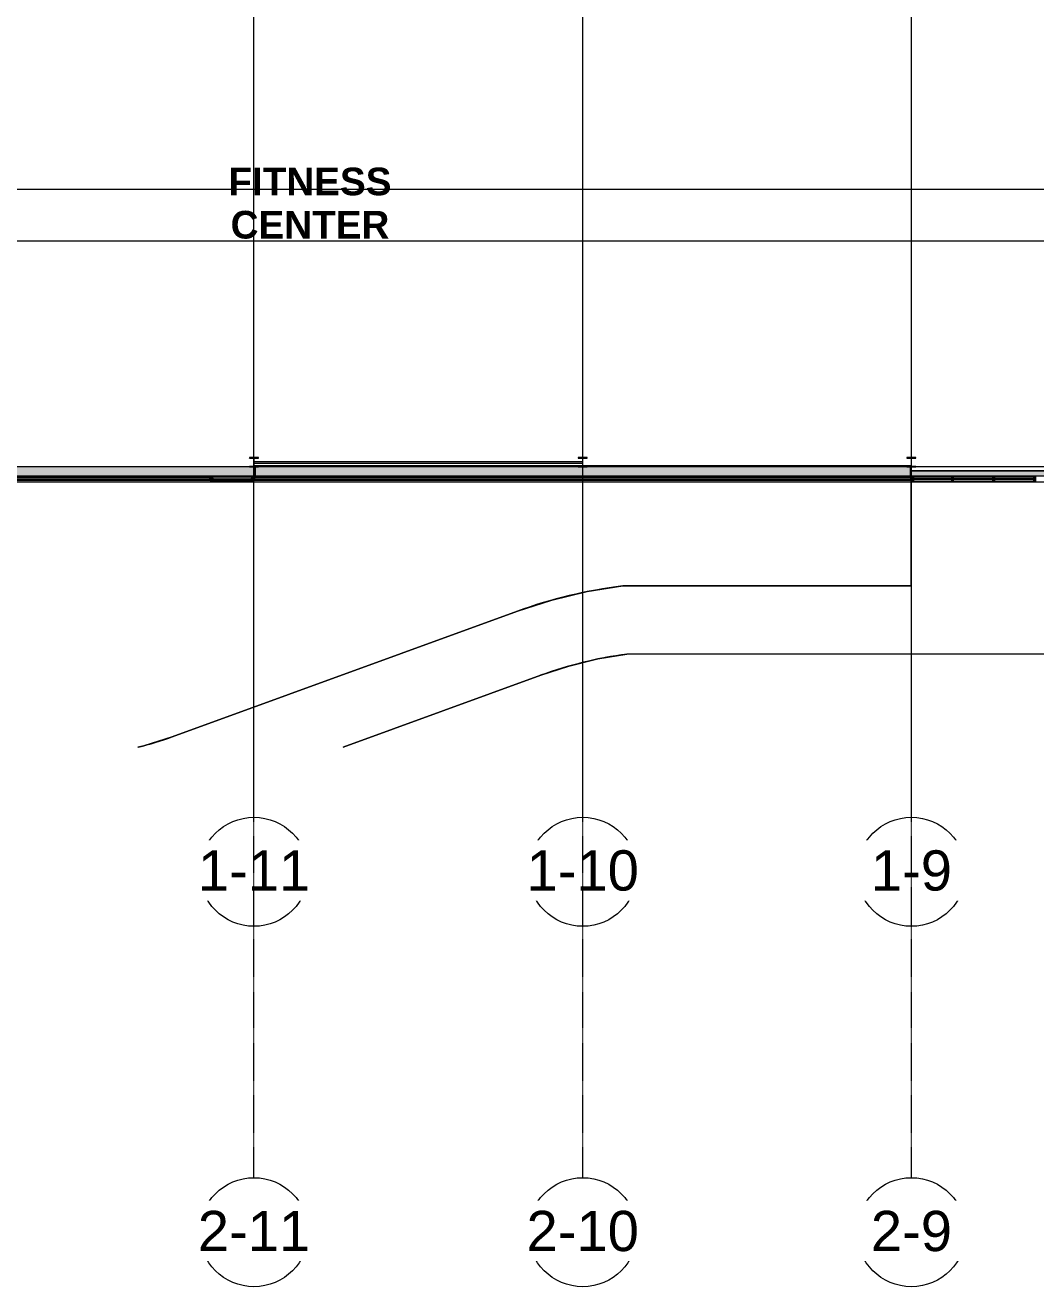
# Model space of a CAD drawing. Header units: inches. Extents: x 25369 to 33161, y -23509 to -20274.
# Drawn here: x 29103 to 29993, y -23509 to -22398 of the extents above; entities that cross this region are included whole.
import ezdxf

# ---------------------------------------------------------------- set-up
doc = ezdxf.new("R2010")
doc.units = ezdxf.units.IN
doc.header["$MEASUREMENT"] = 0
doc.linetypes.add('Dash 1_16_', pattern=[0.125, 0.0625, -0.0625])
doc.linetypes.add('Grid Line 1_2_', pattern=[0.875, 0.5, -0.125, 0.125, -0.125])
for name, color, linetype, lineweight in [('A-DETL', 90, 'Continuous', 9), ('A-FLOR', 192, 'Continuous', 9), ('A-GLAZ-CURT', 52, 'Continuous', 9), ('A-GLAZ-CWMG', 51, 'Continuous', 9), ('A-WALL', 113, 'Continuous', 9), ('A-WALL-PATT', 111, 'Continuous', 25), ('C-TOPO', 7, 'Continuous', 9), ('Conc', 7, 'Continuous', 13), ('EOP-PR', 4, 'Continuous', 13), ('G-ANNO-SYMB', 111, 'Continuous', 9), ('L-SITE-WALL', 31, 'Continuous', 9), ('M-AREA-IDEN', 171, 'Continuous', 9), ('S-BEAM', 12, 'Continuous', 9), ('S-COLS', 52, 'Continuous', 9), ('S-GRID', 1, 'Continuous', 9), ('S-GRID-IDEN', 1, 'Continuous', 9)]:
    doc.layers.add(name, color=color, linetype=linetype, lineweight=lineweight)
doc.styles.add('Arial', font='arial.ttf', dxfattribs={"height": 35.407186})
doc.styles.add('Arial_B', font='arialbd.ttf', dxfattribs={"height": 24.354149})

# ---------------------------------------------------------------- blocks, each defined once
blk = doc.blocks.new('Struct_Xcel_Sports Complex_rvt-2-Overall Floor Plan')
at = {"layer": 'L-SITE-WALL', "lineweight": 5}
h = blk.add_hatch(color=254, dxfattribs=at)
h.paths.add_polyline_path([(25978, -22798.8), (25981, -22798.8), (25981, -22795.4), (26018.1, -22795.4), (26018.1, -22798.8), (26088.5, -22798.8), (26088.5, -22795.4), (26123.3, -22795.4), (26123.3, -22790.8), (25980.8, -22790.8), (25980.8, -22798.6), (25836.3, -22798.6), (25836.3, -22795.3), (25797.6, -22795.3), (25797.6, -22798.6), (25672.9, -22798.6), (25672.8, -22798.5), (25336.8, -22798.4), (25336.8, -22796.9), (25501.1, -22796.9), (25501.1, -22796.6), (25336.7, -22796.6), (25336.7, -22798.6), (25244.4, -22798.6), (25244.4, -22798.8), (25797.8, -22798.8), (25797.8, -22795.4), (25836, -22795.4), (25836, -22798.8), (25976.4, -22798.8)], flags=0)
h.paths.add_polyline_path([(25170.8, -22798.8), (25243.4, -22798.8), (25243.4, -22798.6), (25112.5, -22798.6), (25112.5, -22795.3), (25074.1, -22795.3), (25074.1, -22795.4), (25112.3, -22795.4), (25112.3, -22798.8), (25170.4, -22798.8)], flags=0)
h.paths.add_polyline_path([(25074.1, -22798.8), (25074.1, -22798.6), (24244, -22798.6), (24244, -22790.8), (24137.7, -22790.8), (24137.7, -22795.4), (24172.5, -22795.4), (24172.5, -22798.8), (24207.7, -22798.8), (24207.7, -22795.4), (24243.8, -22795.4), (24243.8, -22798.8), (25073.3, -22798.8)], flags=0)
h.paths.add_polyline_path([(23907.5, -22798.8), (23954.5, -22798.8), (23954.5, -22795.4), (24133, -22795.4), (24133, -22790.8), (23954.3, -22790.8), (23954.3, -22798.6), (23375.5, -22798.6), (23375.5, -22795.3), (22949.8, -22795.3), (22949.8, -22790.8), (22949.3, -22790.8), (22949.2, -22794.7), (22949, -22795.1), (22948.6, -22795.3), (22941.9, -22795.3), (22941.5, -22795.1), (22941.3, -22794.6), (22941.3, -22790.8), (22810.7, -22790.8), (22810.7, -22798.6), (22652.4, -22798.6), (22652.4, -22798.8), (22811.4, -22798.8), (22811.4, -22795.4), (22832.6, -22795.4), (22832.6, -22798.8), (22867.8, -22798.8), (22867.8, -22795.4), (22941, -22795.4), (22941, -22798.8), (23337.1, -22798.8), (23337.1, -22795.4), (23375.3, -22795.4), (23375.3, -22798.8), (23837.3, -22798.8)], flags=0)
h.paths.add_polyline_path([(22651.4, -22798.8), (22651.4, -22798.6), (22458.8, -22798.6), (22458.8, -22795.3), (22420.1, -22795.3), (22420.1, -22798.6), (22314, -22798.6), (22314, -22790.8), (22171.5, -22790.8), (22171.5, -22795.4), (22313.8, -22795.4), (22313.8, -22798.8), (22420.3, -22798.8), (22420.3, -22795.4), (22458.5, -22795.4), (22458.5, -22798.8), (22644.1, -22798.8)], flags=0)
h.paths.add_polyline_path([(22059, -22798.8), (22059.6, -22798.8), (22059.6, -22795.4), (22059, -22795.4), (22059, -22798.8)], flags=0)
h.paths.add_polyline_path([(22941.3, -22798.5), (22941.3, -22796.9), (23336.8, -22796.9), (23336.8, -22798.5), (22960, -22798.5)], flags=0)
h.paths.add_polyline_path([(25505.6, -22796.9), (25517.9, -22796.9), (25517.9, -22795.3), (25505.6, -22795.3)], flags=0)
h.paths.add_polyline_path([(22061.6, -22795.4), (22166.8, -22795.4), (22166.8, -22790.8), (22061.5, -22790.8), (22061.5, -22795.4)], flags=0)
h.paths.add_polyline_path([(26199, -22795.4), (26281.5, -22795.4), (26281.5, -22790.8), (26128, -22790.8), (26128, -22795.4), (26198, -22795.4)], flags=0)
h.paths.add_polyline_path([(22942, -22795), (22948.6, -22795), (22948.8, -22794.9), (22948.9, -22794.6), (22948.9, -22790.8), (22941.6, -22790.8), (22941.6, -22794.7), (22941.7, -22794.9)], flags=0)
h = blk.add_hatch(color=254, dxfattribs=at)
h.paths.add_polyline_path([(25662.1, -22798.5), (25672.8, -22798.5), (25672.8, -22796.9), (25336.8, -22796.9), (25336.8, -22798.5), (25644.6, -22798.5)], flags=0)
h.paths.add_polyline_path([(22960, -22798.5), (23336.8, -22798.5), (23336.8, -22796.9), (22941.3, -22796.9), (22941.3, -22798.5)], flags=0)
at = {"layer": 'A-DETL', "linetype": 'Dash 1_16_'}
for p, q in [((24133, -22795.3), (23954.3, -22795.3)), ((24133, -22787.3), (23958.4, -22787.3))]:
    blk.add_line(p, q, dxfattribs=at)
at = {"layer": 'A-FLOR', "color": 7}
blk.add_line((24133, -22790.8), (23954.3, -22790.8), dxfattribs=at)
at = {"layer": 'L-SITE-WALL', "color": 7}
for p, q in [((23954.3, -22790.8), (24133, -22790.8)), ((23337.1, -22798.8), (22941, -22798.8)), ((23954.5, -22798.8), (23375.3, -22798.8))]:
    blk.add_line(p, q, dxfattribs=at)
blk = doc.blocks.new('W-Wide Flange-Column - B2_E-V1-Overall Floor Plan')
at = {"layer": 'S-COLS'}
h = blk.add_hatch(dxfattribs=at)
h.set_pattern_fill('FP_6', color=256, style=0, pattern_type=2)
h.set_pattern_definition([(225, (29304.517, -22783.178), (19.00703, -19.00703), []), (225, (29304.517, -22811.978), (19.00703, -19.00703), [])])
h.paths.add_polyline_path([(4, 4.1), (-4, 4.1), (-4, 3.7), (-0.8, 3.7), (-0.3, 3.5), (-0.1, 3), (-0.1, 0.7), (0.1, 0.7), (0.1, 0.7), (0.1, 3), (0.3, 3.5), (0.8, 3.7), (4, 3.7)], flags=0)
h.paths.add_polyline_path([(0.1, -0.2), (0, -0.3), (-0.1, -0.3), (-0.1, -3), (-0.3, -3.5), (-0.8, -3.7), (-4, -3.7), (-4, -4.1), (4, -4.1), (4, -3.7), (0.8, -3.7), (0.3, -3.5), (0.1, -3), (0.1, -0.2)], flags=0)
at = {"layer": 'S-COLS', "lineweight": 15}
for p, q in [((4, 4.1), (-4, 4.1)), ((-4, 4.1), (-4, 3.7)), ((-4, 3.7), (-0.8, 3.7)), ((-0.1, 3), (-0.1, 0.7)), ((0.1, 0.6), (0.1, 3)), ((0.8, 3.7), (4, 3.7)), ((4, 3.7), (4, 4.1)), ((-0.8, -3.7), (-4, -3.7)), ((-4, -3.7), (-4, -4.1)), ((-4, -4.1), (4, -4.1)), ((-0.1, -0.3), (-0.1, -3)), ((0.1, -3), (0.1, -0.2)), ((4, -3.7), (0.8, -3.7)), ((4, -4.1), (4, -3.7))]:
    blk.add_line(p, q, dxfattribs=at)
for centre, start, end in [((-0.8, 3), 0, 90), ((0.8, 3), 90, 180), ((-0.8, -3), 270, 0), ((0.8, -3), 180, 270)]:
    blk.add_arc(centre, 0.691, start, end, dxfattribs=at)
blk = doc.blocks.new('W-Wide Flange-Column - B2_E-V2-Overall Floor Plan')
at = {"layer": 'S-COLS'}
h = blk.add_hatch(dxfattribs=at)
h.set_pattern_fill('FP_7', color=256, style=0, pattern_type=2)
h.set_pattern_definition([(225, (29594.017, -22783.178), (19.00703, -19.00703), []), (225, (29594.017, -22811.978), (19.00703, -19.00703), [])])
h.paths.add_polyline_path([(4, 4.1), (-4, 4.1), (-4, 3.7), (-0.8, 3.7), (-0.3, 3.5), (-0.1, 3), (-0.1, 0.7), (0.1, 0.7), (0.1, 0.7), (0.1, 3), (0.3, 3.5), (0.8, 3.7), (4, 3.7)], flags=0)
h.paths.add_polyline_path([(-0.1, -0.2), (-0.1, -3), (-0.3, -3.5), (-0.8, -3.7), (-4, -3.7), (-4, -4.1), (4, -4.1), (4, -3.7), (0.8, -3.7), (0.3, -3.5), (0.1, -3), (0.1, -0.3), (-0.1, -0.2)], flags=0)
at = {"layer": 'S-COLS', "lineweight": 15}
for p, q in [((4, 4.1), (-4, 4.1)), ((-4, 4.1), (-4, 3.7)), ((-4, 3.7), (-0.8, 3.7)), ((-0.1, 3), (-0.1, 0.6)), ((0.1, 0.7), (0.1, 3)), ((0.8, 3.7), (4, 3.7)), ((4, 3.7), (4, 4.1)), ((-0.8, -3.7), (-4, -3.7)), ((-4, -3.7), (-4, -4.1)), ((-4, -4.1), (4, -4.1)), ((-0.1, -0.2), (-0.1, -3)), ((0.1, -3), (0.1, -0.3)), ((4, -3.7), (0.8, -3.7)), ((4, -4.1), (4, -3.7))]:
    blk.add_line(p, q, dxfattribs=at)
for centre, start, end in [((-0.8, 3), 0, 90), ((0.8, 3), 90, 180), ((-0.8, -3), 270, 0), ((0.8, -3), 180, 270)]:
    blk.add_arc(centre, 0.691, start, end, dxfattribs=at)
blk = doc.blocks.new('W-Wide Flange-Column - B2_E-V3-Overall Floor Plan')
at = {"layer": 'S-COLS', "lineweight": 15}
for p, q in [((4, 4.1), (-4, 4.1)), ((-4, 4.1), (-4, 3.7)), ((-4, 3.7), (-0.8, 3.7)), ((-0.1, 3), (-0.1, -3)), ((0.1, -3), (0.1, 3)), ((0.8, 3.7), (4, 3.7)), ((4, 3.7), (4, 4.1)), ((-0.8, -3.7), (-4, -3.7)), ((-4, -3.7), (-4, -4.1)), ((-4, -4.1), (4, -4.1)), ((4, -3.7), (0.8, -3.7)), ((4, -4.1), (4, -3.7))]:
    blk.add_line(p, q, dxfattribs=at)
for centre, start, end in [((-0.8, 3), 0, 90), ((0.8, 3), 90, 180), ((-0.8, -3), 270, 0), ((0.8, -3), 180, 270)]:
    blk.add_arc(centre, 0.691, start, end, dxfattribs=at)
blk = doc.blocks.new('Rectangular Mullion - Exterior 2_ x 4_5_-1142339-Overall Floor Plan')
at = {"layer": 'A-GLAZ-CWMG'}
blk.add_hatch(color=256, dxfattribs=at).paths.add_polyline_path([(-2, -1.5), (-2, 3), (0, 3), (0, -1.5)], flags=0)
at = {"layer": 'A-GLAZ-CWMG', "lineweight": 13}
for p, q in [((-2, 3), (0, 3)), ((-2, -1.5), (-2, 3)), ((0, 3), (0, -1.5)), ((0, -1.5), (-2, -1.5))]:
    blk.add_line(p, q, dxfattribs=at)
blk = doc.blocks.new('System Panel - INSULATED LOW-E GLAZING _SEE ELEVATIONS FOR U-FACTOR_ SHGC_ _ LT_-827433-Overall Floor Plan')
at = {"layer": 'A-GLAZ-CURT', "transparency": 33554649}
blk.add_hatch(color=256, dxfattribs=at).paths.add_polyline_path([(-17.1, -0.3), (-17.1, -1.3), (17.1, -1.3), (17.1, -0.3)], flags=0)
at = {"layer": 'A-GLAZ-CURT'}
for p, q in [((17.1, -0.3), (-17.1, -0.3)), ((-17.1, -0.3), (-17.1, -1.3)), ((17.1, -0.3), (-17.1, -0.3)), ((-17.1, -1.3), (-17.1, -0.3)), ((-17.1, -1.3), (17.1, -1.3)), ((-17.1, -1.3), (17.1, -1.3)), ((17.1, -1.3), (17.1, -0.3)), ((17.1, -0.3), (17.1, -1.3))]:
    blk.add_line(p, q, dxfattribs=at)
blk = doc.blocks.new('Rectangular Mullion - Exterior 2_ x 4_5_-V18-Overall Floor Plan')
at = {"layer": 'A-GLAZ-CWMG'}
h = blk.add_hatch(color=256, dxfattribs=at)
h.paths.add_polyline_path([(22097.8, -22799.9), (22132, -22799.9), (22132, -22798.2), (22097.8, -22798.2)], flags=0)
h.paths.add_polyline_path([(22097.8, -22797.2), (22132, -22797.2), (22132, -22795.4), (22097.8, -22795.4)], flags=0)
blk.add_hatch(color=256, dxfattribs=at).paths.add_polyline_path([(22132, -22798.2), (22132, -22797.2), (22097.8, -22797.2), (22097.8, -22798.2)], flags=0)
for p, q in [((22097.8, -22795.4), (22132, -22795.4)), ((22097.8, -22799.9), (22132, -22799.9))]:
    blk.add_line(p, q, dxfattribs=at)
blk = doc.blocks.new('Rectangular Mullion - Exterior 2_ x 4_5_-1115231-Overall Floor Plan')
at = {"layer": 'A-GLAZ-CWMG'}
blk.add_hatch(color=256, dxfattribs=at).paths.add_polyline_path([(-1, -1.5), (-1, 3), (1, 3), (1, -1.5)], flags=0)
at = {"layer": 'A-GLAZ-CWMG', "lineweight": 13}
for p, q in [((-1, 3), (1, 3)), ((-1, -1.5), (-1, 3)), ((1, 3), (1, -1.5)), ((1, -1.5), (-1, -1.5))]:
    blk.add_line(p, q, dxfattribs=at)
blk = doc.blocks.new('System Panel - INSULATED LOW-E GLAZING _SEE ELEVATIONS FOR U-FACTOR_ SHGC_ _ LT_-1142335-Overall Floor Plan')
at = {"layer": 'A-GLAZ-CURT', "transparency": 33554649}
blk.add_hatch(color=256, dxfattribs=at).paths.add_polyline_path([(16.5, -0.3), (-16.5, -0.3), (-16.5, -1.2), (16.5, -1.2)], flags=0)
at = {"layer": 'A-GLAZ-CURT'}
for p, q in [((16.5, -0.3), (-16.5, -0.3)), ((16.5, -0.3), (-16.5, -0.3)), ((-16.5, -0.3), (-16.5, -1.2)), ((-16.5, -1.2), (-16.5, -0.3)), ((-16.5, -1.2), (16.5, -1.2)), ((-16.5, -1.2), (16.5, -1.2)), ((16.5, -1.2), (16.5, -0.3)), ((16.5, -0.3), (16.5, -1.2))]:
    blk.add_line(p, q, dxfattribs=at)
blk = doc.blocks.new('Rectangular Mullion - Exterior 2_ x 4_5_-1136166-Overall Floor Plan')
at = {"layer": 'A-GLAZ-CWMG'}
h = blk.add_hatch(color=256, dxfattribs=at)
h.paths.add_polyline_path([(23956.5, -22799.9), (23989.6, -22799.9), (23989.6, -22798.2), (23956.5, -22798.2)], flags=0)
h.paths.add_polyline_path([(23960.1, -22797.2), (23989.6, -22797.2), (23989.6, -22795.4), (23956.5, -22795.4), (23956.5, -22797.2)], flags=0)
blk.add_hatch(color=256, dxfattribs=at).paths.add_polyline_path([(23960.1, -22798.2), (23989.6, -22798.2), (23989.6, -22797.2), (23956.5, -22797.2), (23956.5, -22798.2)], flags=0)
for p, q in [((23956.5, -22795.4), (23989.6, -22795.4)), ((23956.5, -22799.9), (23989.6, -22799.9))]:
    blk.add_line(p, q, dxfattribs=at)
blk = doc.blocks.new('Rectangular Mullion - Exterior 2_ x 4_5_-1142359-Overall Floor Plan')
at = {"layer": 'A-GLAZ-CWMG'}
blk.add_hatch(color=256, dxfattribs=at).paths.add_polyline_path([(0, 1.5), (0, -3), (-2, -3), (-2, 1.5)], flags=0)
at = {"layer": 'A-GLAZ-CWMG', "lineweight": 13}
for p, q in [((-2, 1.5), (0, 1.5)), ((-2, -3), (-2, 1.5)), ((0, 1.5), (0, -3)), ((0, -3), (-2, -3))]:
    blk.add_line(p, q, dxfattribs=at)
blk = doc.blocks.new('Rectangular Mullion - Exterior 2_ x 4_5_-1142353-Overall Floor Plan')
at = {"layer": 'A-GLAZ-CWMG'}
blk.add_hatch(color=256, dxfattribs=at).paths.add_polyline_path([(-2, 1.5), (-2, -3), (0, -3), (0, 1.5)], flags=0)
at = {"layer": 'A-GLAZ-CWMG', "lineweight": 13}
for p, q in [((0, 1.5), (-2, 1.5)), ((-2, 1.5), (-2, -3)), ((0, -3), (0, 1.5)), ((-2, -3), (0, -3))]:
    blk.add_line(p, q, dxfattribs=at)
blk = doc.blocks.new('System Panel - INSULATED LOW-E GLAZING _SEE ELEVATIONS FOR U-FACTOR_ SHGC_ _ LT_-827454-Overall Floor Plan')
at = {"layer": 'A-GLAZ-CURT', "transparency": 33554649}
blk.add_hatch(color=256, dxfattribs=at).paths.add_polyline_path([(17.1, 0.2), (17.1, 1.2), (-17.1, 1.2), (-17.1, 0.2)], flags=0)
at = {"layer": 'A-GLAZ-CURT'}
for p, q in [((17.1, 1.2), (-17.1, 1.2)), ((-17.1, 1.2), (-17.1, 0.2)), ((-17.1, 0.2), (-17.1, 1.2)), ((17.1, 1.2), (-17.1, 1.2)), ((-17.1, 0.2), (17.1, 0.2)), ((-17.1, 0.2), (17.1, 0.2)), ((17.1, 0.2), (17.1, 1.2)), ((17.1, 1.2), (17.1, 0.2))]:
    blk.add_line(p, q, dxfattribs=at)
blk = doc.blocks.new('Rectangular Mullion - Exterior 2_ x 4_5_-1060760-Overall Floor Plan')
at = {"layer": 'A-GLAZ-CWMG'}
h = blk.add_hatch(color=256, dxfattribs=at)
h.paths.add_polyline_path([(25799.8, -22799.9), (25834, -22799.9), (25834, -22798.2), (25799.8, -22798.2)], flags=0)
h.paths.add_polyline_path([(25802.5, -22797.2), (25834, -22797.2), (25834, -22795.4), (25799.8, -22795.4), (25799.8, -22797.2)], flags=0)
blk.add_hatch(color=256, dxfattribs=at).paths.add_polyline_path([(25834, -22798.2), (25834, -22797.2), (25799.8, -22797.2), (25799.8, -22798.2), (25802.5, -22798.2)], flags=0)
for p, q in [((25834, -22795.4), (25799.8, -22795.4)), ((25834, -22799.9), (25799.8, -22799.9))]:
    blk.add_line(p, q, dxfattribs=at)
blk = doc.blocks.new('Girt_C - 8_D-1405511-Overall Floor Plan')
at = {"layer": 'S-BEAM'}
for points in [[(23375.5, -22787.5), (23375.5, -22787.3), (22949.8, -22787.3), (22949.8, -22787.5), (23363.5, -22787.5)], [(23375.5, -22795.1), (23375.5, -22787.5), (22949.8, -22787.5), (22949.8, -22795.1), (23363.5, -22795.1)], [(23375.5, -22795.3), (23375.5, -22795.1), (22949.8, -22795.1), (22949.8, -22795.3), (23363.5, -22795.3)]]:
    blk.add_hatch(color=256, dxfattribs=at).paths.add_polyline_path(points, flags=0)
for p, q in [((23081.9, -22787.3), (22949.8, -22787.3)), ((22949.8, -22787.5), (22949.8, -22787.3)), ((22949.8, -22795.1), (22949.8, -22787.5)), ((22949.8, -22795.3), (22949.8, -22795.1)), ((22949.8, -22795.3), (23375.5, -22795.3)), ((23371.4, -22787.3), (23089.9, -22787.3))]:
    blk.add_line(p, q, dxfattribs=at)
blk = doc.blocks.new('Round Bar - 1_-1264636-Overall Floor Plan')
at = {"layer": 'S-BEAM'}
for points in [[(24533.3, -22783.9), (24533.5, -22783.8), (24533.6, -22783.4), (24533.5, -22783.1), (24533.3, -22782.9), (24533.2, -22783.1), (24533.1, -22783.4), (24533.2, -22783.8)], [(24678.1, -22783.9), (24678.1, -22782.9), (24533.4, -22783), (24533.5, -22783.1), (24533.5, -22783.6), (24533.4, -22783.8), (24533.4, -22783.9), (24678.1, -22783.9)]]:
    blk.add_hatch(color=256, dxfattribs=at).paths.add_polyline_path(points, flags=0)
for p, q in [((24678.9, -22782.9), (24533.3, -22782.9)), ((24533.3, -22783.9), (24678.9, -22783.9))]:
    blk.add_line(p, q, dxfattribs=at)
for start_param, end_param in [(0, 3.141593), (3.141593, 6.283185)]:
    blk.add_ellipse((24533.3, -22783.4), major_axis=(0, 0.5), ratio=0.440323, start_param=start_param, end_param=end_param, dxfattribs=at)
blk = doc.blocks.new('Round Bar - 1_-1264677-Overall Floor Plan')
at = {"layer": 'S-BEAM'}
for points in [[(24819.9, -22783.9), (24822.8, -22783.8), (24822.7, -22783.7), (24822.7, -22783.2), (24822.8, -22783), (24822.8, -22782.9), (24678.1, -22783), (24678.1, -22783.9), (24802.3, -22783.9)], [(24822.9, -22783.9), (24823.1, -22783.8), (24823.1, -22783.4), (24823.1, -22783.1), (24822.9, -22782.9), (24822.8, -22783.1), (24822.7, -22783.4), (24822.8, -22783.8)]]:
    blk.add_hatch(color=256, dxfattribs=at).paths.add_polyline_path(points, flags=0)
for p, q in [((24822.9, -22782.9), (24677.3, -22782.9)), ((24677.3, -22783.9), (24822.9, -22783.9))]:
    blk.add_line(p, q, dxfattribs=at)
for start_param, end_param in [(0, 3.141593), (3.141593, 6.283185)]:
    blk.add_ellipse((24822.9, -22783.4), major_axis=(0, 0.5), ratio=0.440323, start_param=start_param, end_param=end_param, dxfattribs=at)
blk = doc.blocks.new('Grid - Grid Head - Circle-14747-Overall Floor Plan')
at = {"layer": 'S-GRID-IDEN'}
blk.add_circle((0, 0), 0.25, dxfattribs=at)

msp = doc.modelspace()

# ---------------------------------------------------------------- hatches: boundary and pattern name
at = {"layer": 'A-WALL', "lineweight": 5}
h = msp.add_hatch(color=256, dxfattribs=at)
h.paths.add_polyline_path([(29305.4, -22796.8), (29305.4, -22787.3), (29304.6, -22787.3), (29304.6, -22796.8)], flags=0)
h.paths.add_polyline_path([(29883.4, -22796.8), (29883.4, -22787.3), (29882.6, -22787.3), (29882.6, -22796.8)], flags=0)
h.paths.add_polyline_path([(29308.5, -22787.3), (29590, -22787.3), (29590, -22786.9), (29593.2, -22786.9), (29593.7, -22786.6), (29304.8, -22786.6), (29304.9, -22786.7), (29305.4, -22786.9), (29308.5, -22786.9), (29308.5, -22787.3)], flags=0)
h.paths.add_polyline_path([(29879.5, -22787.3), (29879.5, -22786.9), (29882.7, -22786.9), (29883.2, -22786.6), (29594.3, -22786.6), (29594.4, -22786.7), (29594.9, -22786.9), (29598, -22786.9), (29598, -22787.3), (29871.7, -22787.3)], flags=0)
for points in [[(29327.8, -22795.8), (29882.6, -22795.8), (29882.6, -22795.3), (29305.4, -22795.3), (29305.4, -22795.8), (29310.2, -22795.8)], [(29883.4, -22798.3), (29883.4, -22796.8), (29304.6, -22796.8), (29304.6, -22798.3), (29871.7, -22798.3)]]:
    msp.add_hatch(color=256, dxfattribs=at).paths.add_polyline_path(points, flags=0)
at = {"layer": 'A-WALL'}
msp.add_hatch(color=256, dxfattribs=at).paths.add_polyline_path([(29327.8, -22798.6), (29883.4, -22798.6), (29883.4, -22798.3), (29304.6, -22798.3), (29304.6, -22798.6), (29310.2, -22798.6)], flags=0)
at = {"layer": 'A-WALL-PATT', "lineweight": 9}
h = msp.add_hatch(dxfattribs=at)
h.set_pattern_fill('FP_16', color=256, style=0, pattern_type=2)
h.set_pattern_definition([(161.57, (5930.086, 0.96), (-7.6802237, -0.0009796), [0, -54.643, 6.067, 0]), (18.43, (5928.166, 0.96), (-7.6802237, 0.0009796), [0, -54.643, 6.067, 0]), (108.43, (5930.086, 0.96), (3.8382953, -19.20136532), [18.211, -42.499]), (71.57, (5928.166, 0.96), (3.8382953, 19.20136532), [18.211, -42.499])])
h.paths.add_polyline_path([(29305.4, -22795.3), (29882.6, -22795.3), (29882.6, -22787.3), (29305.4, -22787.3), (29305.4, -22791.9)], flags=0)
h = msp.add_hatch(dxfattribs=at)
h.set_pattern_fill('FP_18', color=256, style=0, pattern_type=2)
h.set_pattern_definition([(0, (5929.126, 0), (0, 24), []), (90, (5929.126, 0), (-24, 1e-15), [])])
h.paths.add_polyline_path([(29882.6, -22796.8), (29882.6, -22795.8), (29305.4, -22795.8), (29305.4, -22796.8), (29871.7, -22796.8)], flags=0)
at = {"layer": 'A-WALL-PATT', "lineweight": 9, "transparency": 33554649}
msp.add_hatch(color=256, dxfattribs=at).paths.add_polyline_path([(29204.9, -22798.5), (29265.9, -22798.5), (29265.9, -22796.9), (28870.5, -22796.9), (28870.5, -22798.5), (28924.2, -22798.5)], flags=0)
at = {"layer": 'L-SITE-WALL', "lineweight": 5}
h = msp.add_hatch(color=256, dxfattribs=at)
h.paths.add_polyline_path([(32187.8, -22800.8), (32216, -22800.8), (32216, -22798.8), (32215.1, -22798.8), (32215.1, -22799.9), (32017.6, -22799.9), (32017.6, -22798.8), (31947.2, -22798.8), (31947.2, -22799.9), (31910.1, -22799.9), (31910.1, -22798.8), (31765.1, -22798.8), (31765.1, -22799.9), (31727, -22799.9), (31727, -22798.8), (31173.5, -22798.8), (31173.5, -22800.8), (32152.7, -22800.8)], flags=0)
h.paths.add_polyline_path([(31163.2, -22799.3), (31163.1, -22799.4), (31163.2, -22799.3)], flags=0)
h.paths.add_polyline_path([(31169.3, -22799.3), (31169.4, -22799.4), (31169.6, -22799.4), (31169.4, -22799.3)], flags=0)
h.paths.add_polyline_path([(31161.9, -22800.8), (31161.9, -22800.7), (31161.9, -22800.6), (31161.9, -22799.4), (31162.7, -22799.4), (31162.7, -22799.3), (31164.3, -22799.1), (31169.3, -22799.2), (31169.4, -22799.3), (31169.8, -22799.3), (31169.8, -22799.4), (31169.9, -22799.4), (31170.7, -22799.4), (31170.7, -22800.8), (31172.5, -22800.8), (31172.5, -22798.8), (31041.4, -22798.8), (31041.4, -22799.9), (31003.2, -22799.9), (31003.2, -22798.8), (30172.9, -22798.8), (30172.9, -22799.9), (30136.8, -22799.9), (30136.8, -22798.8), (30101.6, -22798.8), (30101.6, -22799.9), (29883.6, -22799.9), (29883.6, -22798.8), (29304.4, -22798.8), (29304.4, -22799.9), (29266.2, -22799.9), (29266.2, -22798.8), (28870.1, -22798.8), (28870.1, -22799.9), (28796.9, -22799.9), (28796.9, -22798.8), (28761.7, -22798.8), (28761.7, -22799.9), (28740.5, -22799.9), (28740.5, -22798.8), (28581.5, -22798.8), (28581.5, -22800.8), (31161.4, -22800.8)], flags=0)
h.paths.add_polyline_path([(31162.3, -22800.8), (31162.3, -22800.7), (31162.3, -22800.8)], flags=0)
h.paths.add_polyline_path([(31170.2, -22800.8), (31170.3, -22800.7), (31170.2, -22800.7)], flags=0)
h.paths.add_polyline_path([(28571.2, -22799.3), (28571.1, -22799.4), (28571.2, -22799.3)], flags=0)
h.paths.add_polyline_path([(28577.3, -22799.3), (28577.4, -22799.4), (28577.4, -22799.3), (28577.4, -22799.3)], flags=0)
h.paths.add_polyline_path([(28555.7, -22800.8), (28569.9, -22800.7), (28569.9, -22800.6), (28569.9, -22799.4), (28570.7, -22799.4), (28570.7, -22799.3), (28572.3, -22799.1), (28577.3, -22799.2), (28577.4, -22799.3), (28577.8, -22799.3), (28577.8, -22799.4), (28577.9, -22799.4), (28578.7, -22799.4), (28578.7, -22800.8), (28580.5, -22800.8), (28580.5, -22798.8), (28387.6, -22798.8), (28387.6, -22799.9), (28349.5, -22799.9), (28349.5, -22798.8), (28242.9, -22798.8), (28242.9, -22799.9), (27988.7, -22799.9), (27988.7, -22798.8), (27988.1, -22798.8), (27988.1, -22799.9), (27986.1, -22799.9), (27986.1, -22798.8), (27985.3, -22798.8), (27985.3, -22800.8), (28538.2, -22800.8)], flags=0)

# ---------------------------------------------------------------- linework, layer by layer
at = {"layer": 'A-WALL', "lineweight": 25}
for p, q in [((29304.6, -22787.3), (29304.6, -22798.6)), ((29593.7, -22786.6), (29304.8, -22786.6)), ((29883.2, -22786.6), (29594.3, -22786.6)), ((29883.4, -22798.6), (29883.4, -22787.3)), ((29265.9, -22796.9), (28870.5, -22796.9)), ((28870.5, -22798.5), (29265.9, -22798.5)), ((29265.9, -22798.5), (29265.9, -22796.9)), ((29304.6, -22798.6), (29883.4, -22798.6))]:
    msp.add_line(p, q, dxfattribs=at)
at = {"layer": 'A-WALL'}
for p, q in [((29305.4, -22787.3), (29305.4, -22796.8)), ((29882.6, -22795.3), (29305.4, -22795.3)), ((29882.6, -22795.8), (29305.4, -22795.8)), ((29590, -22787.3), (29308.5, -22787.3)), ((29879.5, -22787.3), (29598, -22787.3)), ((29882.6, -22796.8), (29882.6, -22787.3)), ((29883.4, -22796.8), (29304.6, -22796.8)), ((29883.4, -22798.3), (29304.6, -22798.3))]:
    msp.add_line(p, q, dxfattribs=at)
at = {"layer": 'C-TOPO'}
for p, q in [((29883.4, -22892.1), (29883.4, -22798.8)), ((29883.4, -22798.8), (29883.6, -22798.8)), ((29883.6, -22798.8), (29883.4, -22798.8)), ((29883.4, -22798.8), (29883.4, -22892.1)), ((29597.8, -22897.1), (29629.2, -22892.1)), ((29629.2, -22892.1), (29597.8, -22897.1)), ((29629.2, -22892.1), (29883.4, -22892.1)), ((29883.4, -22892.1), (29629.2, -22892.1)), ((29536.5, -22914.3), (29566.8, -22904.6)), ((29566.8, -22904.6), (29536.5, -22914.3)), ((29566.8, -22904.6), (29597.8, -22897.1)), ((29597.8, -22897.1), (29566.8, -22904.6)), ((29232.3, -23025), (29536.5, -22914.3)), ((29536.5, -22914.3), (29232.3, -23025)), ((29557, -22970.7), (29581.9, -22962.6)), ((29557, -22970.7), (29581.9, -22962.6)), ((29607.2, -22956.4), (29581.9, -22962.6)), ((29581.9, -22962.6), (29607.2, -22956.4)), ((29633, -22952.1), (29607.2, -22956.4)), ((29607.2, -22956.4), (29633, -22952.1)), ((32293.1, -22952.1), (29633, -22952.1)), ((32214, -22952.1), (29633, -22952.1)), ((29557, -22970.7), (29383, -23034)), ((29383, -23034), (29557, -22970.7)), ((29207.4, -23032.9), (29232.3, -23025)), ((29232.3, -23025), (29207.4, -23032.9)), ((29202.2, -23034), (29207.4, -23032.9)), ((29207.4, -23032.9), (29202.2, -23034))]:
    msp.add_line(p, q, dxfattribs=at)
at = {"layer": 'Conc'}
for p, q in [((29883.4, -22892.1), (29883.4, -22799.4)), ((29629.2, -22892.1), (29883.4, -22892.1)), ((29232.3, -23025), (29536.5, -22914.3)), ((32088, -22952.1), (29633, -22952.1)), ((29383, -23034), (29557, -22970.7))]:
    msp.add_line(p, q, dxfattribs=at)
msp.add_arc((29129.7, -22743.1), 300, 284.0694, 290, dxfattribs=at)
at = {"layer": 'EOP-PR'}
for radius, start in [(420, 96.9549), (360, 97.5129)]:
    msp.add_arc((29680.1, -23309), radius, start, 110, dxfattribs=at)
at = {"layer": 'G-ANNO-SYMB'}
msp.add_line((32512.7, -22588.6), (27922.8, -22588.6), dxfattribs=at)
at = {"layer": 'L-SITE-WALL'}
for p, q in [((31162, -22800.8), (28581.5, -22800.8)), ((28870.1, -22798.8), (29266.2, -22798.8)), ((29304.4, -22798.8), (29883.6, -22798.8))]:
    msp.add_line(p, q, dxfattribs=at)
at = {"layer": 'S-GRID', "linetype": 'Grid Line 1_2_'}
for p, q in [((29304.5, -23095.8), (29304.5, -20550.1)), ((29594, -23095.8), (29594, -20550.1)), ((29883.5, -23095.8), (29883.5, -20550.1)), ((32356.5, -22543.1), (27400.5, -22543.1)), ((32648.2, -22543.1), (27719.3, -22543.1)), ((32356.5, -22787.3), (27400.5, -22787.3)), ((32260.5, -22795.3), (27496.5, -22795.3)), ((32648.2, -22787.3), (27719.3, -22787.3)), ((32552.2, -22795.3), (27844.6, -22795.3))]:
    msp.add_line(p, q, dxfattribs=at)

# ---------------------------------------------------------------- block references
at = {"lineweight": 5}
msp.add_blockref('Struct_Xcel_Sports Complex_rvt-2-Overall Floor Plan', (5929.1, 0), dxfattribs=at)
at = {"layer": 'A-GLAZ-CURT'}
msp.add_blockref('System Panel - INSULATED LOW-E GLAZING _SEE ELEVATIONS FOR U-FACTOR_ SHGC_ _ LT_-827454-Overall Floor Plan', (29285.3, -22798.4), dxfattribs=at)
at = {"layer": 'A-GLAZ-CURT', "rotation": 180}
for name, p in [('System Panel - INSULATED LOW-E GLAZING _SEE ELEVATIONS FOR U-FACTOR_ SHGC_ _ LT_-1142335-Overall Floor Plan', (29902.2, -22798.4)), ('System Panel - INSULATED LOW-E GLAZING _SEE ELEVATIONS FOR U-FACTOR_ SHGC_ _ LT_-827433-Overall Floor Plan', (29937.8, -22798.4)), ('System Panel - INSULATED LOW-E GLAZING _SEE ELEVATIONS FOR U-FACTOR_ SHGC_ _ LT_-827433-Overall Floor Plan', (29974, -22798.4))]:
    msp.add_blockref(name, p, dxfattribs=at)
at = {"layer": 'A-GLAZ-CWMG', "rotation": 180}
msp.add_blockref('Rectangular Mullion - Exterior 2_ x 4_5_-1142353-Overall Floor Plan', (29266.2, -22798.4), dxfattribs=at)
at = {"layer": 'A-GLAZ-CWMG'}
for name, p in [('Rectangular Mullion - Exterior 2_ x 4_5_-1060760-Overall Floor Plan', (3468.4, 0)), ('Rectangular Mullion - Exterior 2_ x 4_5_-1136166-Overall Floor Plan', (5929.1, 0)), ('Rectangular Mullion - Exterior 2_ x 4_5_-V18-Overall Floor Plan', (7822.9, 0)), ('Rectangular Mullion - Exterior 2_ x 4_5_-V18-Overall Floor Plan', (7859.1, 0))]:
    msp.add_blockref(name, p, dxfattribs=at)
at = {"layer": 'A-GLAZ-CWMG', "extrusion": (0, 0, -1), "rotation": 180}
msp.add_blockref('Rectangular Mullion - Exterior 2_ x 4_5_-1142359-Overall Floor Plan', (-29304.4, -22798.4), dxfattribs=at)
at = {"layer": 'A-GLAZ-CWMG', "extrusion": (0, 0, -1)}
for name, p in [('Rectangular Mullion - Exterior 2_ x 4_5_-1142339-Overall Floor Plan', (-29883.6, -22798.4)), ('Rectangular Mullion - Exterior 2_ x 4_5_-1115231-Overall Floor Plan', (-29919.7, -22798.4)), ('Rectangular Mullion - Exterior 2_ x 4_5_-1115231-Overall Floor Plan', (-29955.9, -22798.4)), ('Rectangular Mullion - Exterior 2_ x 4_5_-1115231-Overall Floor Plan', (-29992.1, -22798.4))]:
    msp.add_blockref(name, p, dxfattribs=at)
at = {"layer": 'S-BEAM'}
for name, p in [('Round Bar - 1_-1264636-Overall Floor Plan', (4771.1, 0)), ('Round Bar - 1_-1264677-Overall Floor Plan', (4771.1, 0)), ('Girt_C - 8_D-1405511-Overall Floor Plan', (5929.1, 0))]:
    msp.add_blockref(name, p, dxfattribs=at)
at = {"layer": 'S-COLS', "rotation": 180}
for name, p in [('W-Wide Flange-Column - B2_E-V1-Overall Floor Plan', (29304.5, -22783.2)), ('W-Wide Flange-Column - B2_E-V2-Overall Floor Plan', (29594, -22783.2)), ('W-Wide Flange-Column - B2_E-V3-Overall Floor Plan', (29883.5, -22783.2))]:
    msp.add_blockref(name, p, dxfattribs=at)
at = {"layer": 'S-GRID-IDEN', "xscale": 191.9999999999999, "yscale": 191.9999999999999, "zscale": 191.9999999999999}
for p in [(29304.5, -23143.8), (29594, -23143.8), (29883.5, -23143.8), (29304.5, -23461.2), (29594, -23461.2), (29883.5, -23461.2)]:
    msp.add_blockref('Grid - Grid Head - Circle-14747-Overall Floor Plan', p, dxfattribs=at)

# ---------------------------------------------------------------- texts
at = {"layer": 'M-AREA-IDEN', "insert": (29353.8, -22523.7), "char_height": 24.35, "width": 166.464, "attachment_point": 2, "line_spacing_factor": 0.938532, "style": 'Arial_B'}
msp.add_mtext('FITNESS\\PCENTER', dxfattribs=at)

# ---------------------------------------------------------------- next in the draw order: texts
at = {"layer": 'S-GRID-IDEN', "char_height": 35.41, "attachment_point": 2, "line_spacing_factor": 0.938532, "style": 'Arial', "bg_fill": 3, "box_fill_scale": 1.25, "bg_fill_color": 0, "bg_fill_transparency": 0}
for s, insert, width in [('1-11', (29304.5, -23124.9), 117.936), ('1-10', (29594, -23124.9), 117.936), ('1-9', (29883.5, -23124.9), 85.104), ('2-11', (29304.5, -23442.4), 117.936), ('2-10', (29594, -23442.4), 117.936), ('2-9', (29883.5, -23442.4), 85.104)]:
    msp.add_mtext(s, dxfattribs=dict(at, insert=insert, width=width))

# ---------------------------------------------------------------- next in the draw order: linework, layer by layer
at = {"layer": 'S-GRID', "linetype": 'Grid Line 1_2_'}
for p, q in [((29304.5, -23413.2), (29304.5, -20902.4)), ((29594, -23413.2), (29594, -20902.4)), ((29883.5, -23413.2), (29883.5, -20902.4))]:
    msp.add_line(p, q, dxfattribs=at)

doc.saveas('drawing.dxf')
